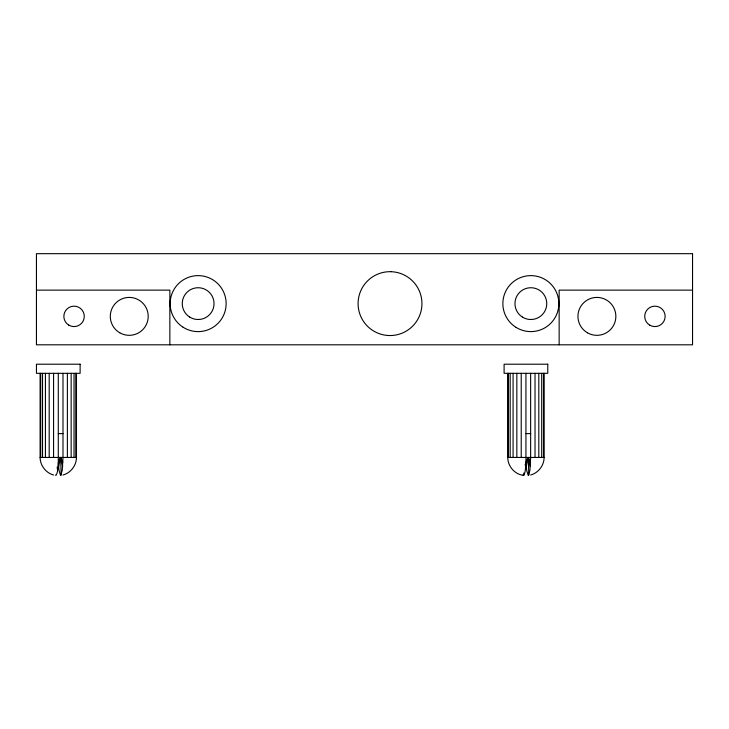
<?xml version="1.0" encoding="UTF-8"?>
<svg xmlns="http://www.w3.org/2000/svg" width="729" height="729" viewBox="0 0 729 729"><rect width="100%" height="100%" fill="white"/><g stroke="black" fill="none" stroke-linecap="round" stroke-linejoin="round"><path stroke-width="1.09" d="M58.284 373.321L58.284 462.15L58.994 470.305L60.507 475.299A18.872 2.46 -90 0 0 60.771 475.299L62.275 470.305L62.995 457.447L62.995 373.321M525.937 373.321L525.937 462.15L526.648 470.305L528.161 475.299A18.872 2.46 -90 0 0 528.425 475.299L529.928 470.305L530.648 457.447L530.648 373.321M523.058 475.016L523.458 475.299A18.799 2.451 -90 0 0 523.714 475.299C526.967 470.05 523.969 462.468 528.288 457.447L530.484 462.15M55.404 475.016L55.805 475.299A18.799 2.451 90 0 0 56.06 475.299C59.313 470.05 56.315 462.468 60.635 457.447L62.831 462.15M76.472 373.321L76.472 457.447C76.427 465.485 70.749 472.893 62.995 475.016M544.126 373.321L544.126 457.447C544.08 465.485 538.403 472.893 530.648 475.016M58.612 466.542L60.635 457.447L62.667 466.542M526.265 466.542L528.288 457.447L530.32 466.542M36.45 290.133L169.857 290.133L169.857 344.808M692.55 290.133L559.143 290.133L559.143 344.808M58.284 433.609L62.995 433.609M525.937 433.609L530.648 433.609M40.095 373.321L40.095 457.447L76.472 457.447M507.749 373.321L507.749 457.447L544.126 457.447M523.54 475.317C514.71 474.524 507.758 466.196 507.749 457.447M53.572 475.016C45.818 472.893 40.141 465.485 40.095 457.447M525.162 464.519L525.609 466.542M57.163 467.089L57.573 470.305M528.288 457.447L528.817 475.016M60.635 457.447L61.163 475.016M523.796 473.021L523.823 475.244M543.506 373.321L543.506 457.447M541.693 373.321L541.693 457.447M538.804 373.321L538.804 457.447M535.031 373.321L535.031 457.447M521.226 373.321L521.226 457.447M516.843 373.321L516.843 457.447M513.079 373.321L513.079 457.447M510.182 373.321L510.182 457.447M508.368 373.321L508.368 457.447M75.852 373.321L75.852 457.447M74.039 373.321L74.039 457.447M71.15 373.321L71.15 457.447M67.378 373.321L67.378 457.447M53.572 373.321L53.572 457.447M49.189 373.321L49.189 457.447M45.426 373.321L45.426 457.447M42.528 373.321L42.528 457.447M40.715 373.321L40.715 457.447M692.55 253.683L36.45 253.683L36.45 344.808L692.55 344.808L692.55 253.683M80.117 364.208L36.45 364.208L36.45 373.321L80.117 373.321L80.117 364.208M547.771 364.208L504.104 364.208L504.104 373.321L547.771 373.321L547.771 364.208M390.963 271.698L389.395 271.689A31.93 31.93 0 0 0 358.085 303.446A31.93 31.93 0 0 0 389.067 335.531L390.635 335.54A31.93 31.93 0 0 0 421.945 303.783A31.93 31.93 0 0 0 390.963 271.698M522.483 317.124A15.892 15.892 0 0 0 546.741 304.111A15.892 15.892 0 0 0 523.349 289.613A15.892 15.892 0 0 0 522.483 317.124M189.586 317.006A15.892 15.892 0 0 0 214.016 304.33A15.892 15.892 0 0 0 190.825 289.513A15.892 15.892 0 0 0 189.586 317.006M183.07 327.212A27.994 27.994 0 0 0 226.108 304.868A27.994 27.994 0 0 0 185.248 278.77A27.994 27.994 0 0 0 183.07 327.212M649.794 325.189A10.206 10.206 0 0 0 665.14 316.422A10.206 10.206 0 0 0 649.867 307.51A10.206 10.206 0 0 0 649.794 325.189M516.105 327.403A27.994 27.994 0 0 0 558.833 304.494A27.994 27.994 0 0 0 517.626 278.943A27.994 27.994 0 0 0 516.105 327.403M68.763 325.098A10.206 10.206 0 0 0 84.272 316.605A10.206 10.206 0 0 0 69.164 307.419A10.206 10.206 0 0 0 68.763 325.098M119.775 332.788A18.954 18.954 0 0 0 148.206 316.377A18.954 18.954 0 0 0 119.775 299.956A18.954 18.954 0 0 0 119.775 332.788M587.428 332.788A18.954 18.954 0 0 0 615.859 316.377A18.954 18.954 0 0 0 587.428 299.956A18.954 18.954 0 0 0 587.428 332.788"/></g></svg>
